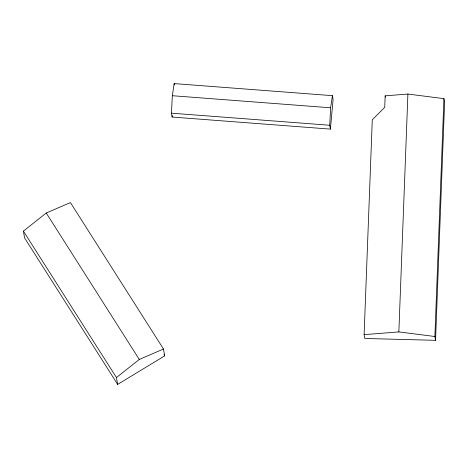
<?xml version="1.0" encoding="UTF-8"?>
<svg xmlns="http://www.w3.org/2000/svg" width="468" height="468" viewBox="0 0 468 468"><rect width="100%" height="100%" fill="white"/><g stroke="black" fill="none" stroke-linecap="round" stroke-linejoin="round"><path stroke-width="0.7" d="M364.11 334.649L372.288 119.79L384.731 107.342L385.17 95.841L407.909 94.05L443.933 98.643L444.6 102.463L435.55 340.324L364.777 338.469L364.11 334.649L398.853 331.917L434.883 336.504L435.55 340.324M398.853 331.917L407.909 94.05M434.883 336.504L443.933 98.643M171.452 113.174L172.329 95.712L174.143 83.591L332.42 95.665L333.093 99.538L330.408 129.121L172.125 117.047L171.452 113.174L329.729 125.248L330.408 129.121M329.729 125.248L330.607 107.786L332.42 95.665M172.125 117.047L172.259 115.602M23.4 231.11L46.244 213.01L70.422 202.574L163.478 349.011L164.672 355.873L117.655 384.409L24.599 237.972L23.4 231.11L116.456 377.547L117.655 384.409M116.456 377.547L139.294 359.447L163.478 349.011M172.329 95.712L330.607 107.786M163.894 354.639L164.672 355.873M46.244 213.01L139.294 359.447M385.17 95.841L385.392 97.116M174.143 83.591L174.365 84.883"/></g></svg>
